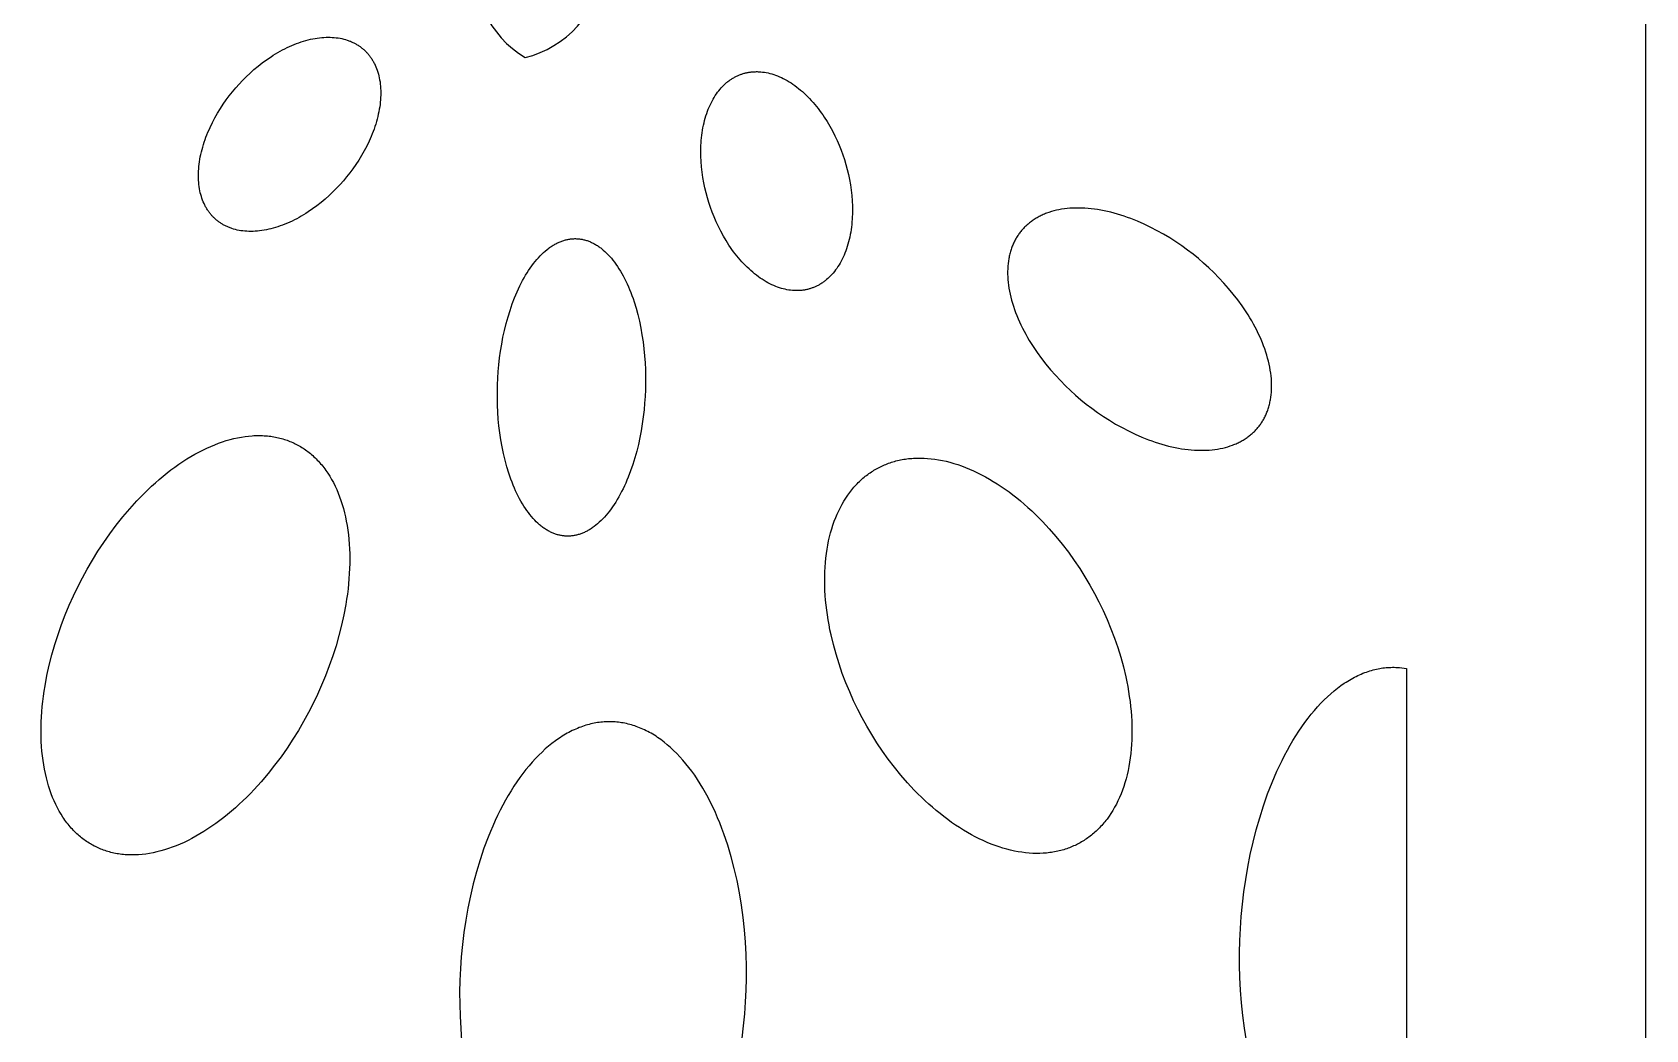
# Model space of a CAD drawing. Header units: millimetres. Extents: x 164 to 268, y 585 to 893.
# Drawn here: x 200.1 to 267.5, y 809.4 to 851.1 of the extents above; entities that cross this region are included whole.
import ezdxf

# ---------------------------------------------------------------- set-up
doc = ezdxf.new("R2010")
doc.units = ezdxf.units.MM
doc.layers.add('Layer 01', color=1, linetype='Continuous')

msp = doc.modelspace()

# ---------------------------------------------------------------- linework, layer by layer
at = {"layer": 'Layer 01'}
for points in [[(163.598, 584.625), (267.535, 584.625), (267.535, 893.108), (163.598, 893.108)], [(213.9, 850.368), (213.924, 850.346), (213.949, 850.324), (213.973, 850.301), (213.997, 850.278), (214.021, 850.254), (214.044, 850.229), (214.067, 850.204), (214.09, 850.179), (214.112, 850.153), (214.134, 850.126), (214.156, 850.099), (214.177, 850.071), (214.198, 850.043), (214.218, 850.014), (214.238, 849.985), (214.258, 849.955), (214.277, 849.924), (214.296, 849.893), (214.315, 849.862), (214.333, 849.829), (214.35, 849.797), (214.368, 849.763), (214.401, 849.695), (214.432, 849.625), (214.461, 849.553), (214.488, 849.479), (214.513, 849.402), (214.535, 849.324), (214.556, 849.243), (214.574, 849.161), (214.59, 849.077), (214.604, 848.991), (214.615, 848.903), (214.624, 848.814), (214.63, 848.723), (214.634, 848.631), (214.636, 848.537), (214.634, 848.442), (214.631, 848.345), (214.625, 848.248), (214.616, 848.149), (214.605, 848.05), (214.591, 847.949), (214.574, 847.848), (214.555, 847.746), (214.534, 847.644), (214.51, 847.541), (214.484, 847.438), (214.455, 847.334), (214.424, 847.23), (214.391, 847.127), (214.356, 847.023), (214.318, 846.92), (214.278, 846.816), (214.236, 846.714), (214.192, 846.611), (214.146, 846.509), (214.049, 846.308), (213.945, 846.109), (213.834, 845.915), (213.718, 845.725), (213.597, 845.54), (213.471, 845.361), (213.342, 845.187), (213.209, 845.02), (213.074, 844.859), (212.935, 844.702), (212.789, 844.546), (212.636, 844.393), (212.477, 844.242), (212.312, 844.095), (212.141, 843.953), (211.965, 843.815), (211.784, 843.683), (211.598, 843.557), (211.504, 843.496), (211.41, 843.438), (211.314, 843.381), (211.218, 843.327), (211.121, 843.274), (211.023, 843.224), (210.926, 843.176), (210.828, 843.13), (210.73, 843.087), (210.631, 843.046), (210.533, 843.007), (210.435, 842.971), (210.337, 842.937), (210.239, 842.906), (210.142, 842.878), (210.045, 842.852), (209.949, 842.829), (209.853, 842.809), (209.758, 842.791), (209.664, 842.776), (209.571, 842.764), (209.479, 842.754), (209.388, 842.747), (209.299, 842.743), (209.21, 842.741), (209.123, 842.742), (209.038, 842.745), (208.954, 842.751), (208.871, 842.76), (208.79, 842.771), (208.711, 842.785), (208.634, 842.8), (208.558, 842.819), (208.484, 842.839), (208.412, 842.862), (208.376, 842.874), (208.341, 842.886), (208.307, 842.899), (208.273, 842.913), (208.24, 842.927), (208.207, 842.942), (208.174, 842.957), (208.142, 842.973), (208.111, 842.989), (208.079, 843.005), (208.049, 843.022), (208.019, 843.04), (207.989, 843.058), (207.96, 843.076), (207.932, 843.094), (207.904, 843.114), (207.876, 843.133), (207.849, 843.153), (207.822, 843.173), (207.796, 843.194), (207.771, 843.215), (207.745, 843.236), (207.721, 843.258), (207.696, 843.28), (207.672, 843.303), (207.648, 843.326), (207.625, 843.35), (207.601, 843.374), (207.578, 843.399), (207.556, 843.425), (207.533, 843.451), (207.511, 843.478), (207.49, 843.505), (207.468, 843.533), (207.447, 843.561), (207.427, 843.59), (207.407, 843.619), (207.387, 843.649), (207.368, 843.68), (207.349, 843.711), (207.33, 843.742), (207.312, 843.774), (207.295, 843.807), (207.278, 843.84), (207.245, 843.908), (207.214, 843.978), (207.185, 844.051), (207.158, 844.125), (207.133, 844.202), (207.11, 844.28), (207.089, 844.36), (207.071, 844.443), (207.055, 844.527), (207.041, 844.613), (207.03, 844.7), (207.021, 844.79), (207.015, 844.881), (207.011, 844.973), (207.01, 845.067), (207.011, 845.162), (207.014, 845.258), (207.021, 845.356), (207.029, 845.454), (207.041, 845.554), (207.054, 845.654), (207.071, 845.756), (207.09, 845.857), (207.111, 845.96), (207.135, 846.063), (207.161, 846.166), (207.19, 846.27), (207.221, 846.373), (207.254, 846.477), (207.29, 846.581), (207.327, 846.684), (207.367, 846.787), (207.409, 846.89), (207.453, 846.993), (207.499, 847.094), (207.596, 847.296), (207.7, 847.494), (207.811, 847.689), (207.927, 847.879), (208.048, 848.064), (208.174, 848.243), (208.303, 848.417), (208.436, 848.584), (208.571, 848.745), (208.71, 848.902), (208.856, 849.058), (209.009, 849.211), (209.168, 849.361), (209.333, 849.508), (209.504, 849.651), (209.681, 849.789), (209.862, 849.921), (210.047, 850.047), (210.141, 850.107), (210.236, 850.166), (210.331, 850.222), (210.427, 850.277), (210.524, 850.329), (210.622, 850.38), (210.719, 850.428), (210.817, 850.473), (210.916, 850.517), (211.014, 850.558), (211.112, 850.597), (211.21, 850.633), (211.308, 850.666), (211.406, 850.697), (211.503, 850.726), (211.6, 850.751), (211.697, 850.775), (211.792, 850.795), (211.887, 850.813), (211.981, 850.828), (212.074, 850.84), (212.166, 850.85), (212.257, 850.857), (212.346, 850.861), (212.435, 850.863), (212.522, 850.862), (212.607, 850.858), (212.691, 850.852), (212.774, 850.844), (212.855, 850.833), (212.934, 850.819), (213.012, 850.803), (213.087, 850.785), (213.161, 850.765), (213.233, 850.742), (213.269, 850.73), (213.304, 850.717), (213.338, 850.704), (213.372, 850.691), (213.406, 850.676), (213.439, 850.662), (213.471, 850.647), (213.503, 850.631), (213.535, 850.615), (213.566, 850.598), (213.596, 850.581), (213.626, 850.564), (213.656, 850.546), (213.685, 850.528), (213.713, 850.509), (213.742, 850.49), (213.769, 850.471), (213.796, 850.451), (213.823, 850.431), (213.849, 850.41), (213.875, 850.389)], [(229.767, 849.334), (229.798, 849.344), (229.83, 849.353), (229.862, 849.361), (229.894, 849.37), (229.927, 849.377), (229.96, 849.384), (229.994, 849.391), (230.027, 849.397), (230.061, 849.402), (230.095, 849.407), (230.13, 849.411), (230.165, 849.414), (230.2, 849.417), (230.235, 849.42), (230.27, 849.421), (230.306, 849.422), (230.342, 849.423), (230.379, 849.423), (230.415, 849.422), (230.452, 849.42), (230.489, 849.418), (230.527, 849.416), (230.602, 849.408), (230.678, 849.397), (230.755, 849.384), (230.832, 849.368), (230.91, 849.349), (230.989, 849.328), (231.068, 849.303), (231.148, 849.275), (231.228, 849.245), (231.308, 849.212), (231.389, 849.175), (231.469, 849.136), (231.55, 849.094), (231.631, 849.049), (231.711, 849.001), (231.792, 848.95), (231.872, 848.896), (231.952, 848.84), (232.031, 848.78), (232.11, 848.719), (232.188, 848.654), (232.266, 848.587), (232.343, 848.518), (232.419, 848.446), (232.494, 848.371), (232.568, 848.295), (232.641, 848.216), (232.713, 848.136), (232.784, 848.053), (232.854, 847.968), (232.922, 847.882), (232.989, 847.794), (233.055, 847.704), (233.119, 847.613), (233.181, 847.521), (233.302, 847.332), (233.416, 847.139), (233.524, 846.943), (233.625, 846.745), (233.718, 846.544), (233.805, 846.343), (233.885, 846.142), (233.958, 845.942), (234.025, 845.742), (234.085, 845.541), (234.141, 845.335), (234.192, 845.125), (234.236, 844.91), (234.275, 844.693), (234.307, 844.472), (234.332, 844.25), (234.349, 844.027), (234.359, 843.803), (234.361, 843.691), (234.361, 843.58), (234.359, 843.469), (234.355, 843.358), (234.349, 843.248), (234.341, 843.139), (234.331, 843.031), (234.318, 842.923), (234.304, 842.817), (234.287, 842.711), (234.269, 842.607), (234.248, 842.505), (234.225, 842.404), (234.2, 842.304), (234.173, 842.207), (234.144, 842.111), (234.114, 842.016), (234.081, 841.924), (234.046, 841.834), (234.01, 841.746), (233.972, 841.661), (233.932, 841.577), (233.89, 841.496), (233.847, 841.418), (233.802, 841.342), (233.755, 841.268), (233.707, 841.197), (233.658, 841.129), (233.608, 841.063), (233.556, 841), (233.503, 840.939), (233.449, 840.882), (233.393, 840.827), (233.337, 840.774), (233.28, 840.725), (233.251, 840.701), (233.222, 840.678), (233.193, 840.656), (233.164, 840.634), (233.134, 840.613), (233.104, 840.592), (233.074, 840.573), (233.044, 840.554), (233.014, 840.535), (232.984, 840.517), (232.953, 840.5), (232.923, 840.484), (232.892, 840.468), (232.861, 840.453), (232.83, 840.438), (232.799, 840.424), (232.768, 840.411), (232.737, 840.398), (232.706, 840.386), (232.675, 840.375), (232.643, 840.364), (232.612, 840.354), (232.581, 840.344), (232.549, 840.335), (232.517, 840.326), (232.484, 840.318), (232.451, 840.311), (232.418, 840.304), (232.385, 840.297), (232.351, 840.291), (232.318, 840.286), (232.283, 840.281), (232.249, 840.277), (232.214, 840.274), (232.179, 840.271), (232.144, 840.268), (232.108, 840.267), (232.072, 840.265), (232.036, 840.265), (232, 840.265), (231.963, 840.266), (231.926, 840.267), (231.889, 840.27), (231.852, 840.272), (231.777, 840.28), (231.701, 840.29), (231.624, 840.304), (231.547, 840.32), (231.468, 840.338), (231.39, 840.36), (231.31, 840.385), (231.231, 840.412), (231.151, 840.443), (231.07, 840.476), (230.99, 840.513), (230.909, 840.552), (230.829, 840.594), (230.748, 840.639), (230.667, 840.687), (230.587, 840.738), (230.507, 840.792), (230.427, 840.848), (230.348, 840.907), (230.269, 840.969), (230.19, 841.034), (230.113, 841.101), (230.036, 841.17), (229.96, 841.242), (229.885, 841.316), (229.811, 841.393), (229.738, 841.472), (229.665, 841.552), (229.595, 841.635), (229.525, 841.72), (229.457, 841.806), (229.39, 841.894), (229.324, 841.984), (229.26, 842.075), (229.197, 842.167), (229.077, 842.356), (228.962, 842.549), (228.855, 842.745), (228.754, 842.943), (228.66, 843.144), (228.573, 843.345), (228.493, 843.546), (228.42, 843.746), (228.354, 843.946), (228.293, 844.147), (228.238, 844.353), (228.187, 844.563), (228.142, 844.778), (228.104, 844.995), (228.072, 845.216), (228.047, 845.438), (228.029, 845.661), (228.019, 845.885), (228.017, 845.997), (228.017, 846.108), (228.019, 846.219), (228.023, 846.33), (228.029, 846.44), (228.038, 846.549), (228.048, 846.657), (228.06, 846.765), (228.075, 846.871), (228.091, 846.977), (228.11, 847.08), (228.131, 847.183), (228.154, 847.284), (228.178, 847.384), (228.205, 847.481), (228.234, 847.577), (228.265, 847.671), (228.298, 847.764), (228.332, 847.854), (228.369, 847.941), (228.407, 848.027), (228.447, 848.11), (228.489, 848.191), (228.532, 848.27), (228.577, 848.346), (228.623, 848.42), (228.671, 848.491), (228.72, 848.559), (228.771, 848.625), (228.823, 848.688), (228.876, 848.748), (228.93, 848.806), (228.985, 848.861), (229.041, 848.913), (229.098, 848.963), (229.127, 848.987), (229.156, 849.01), (229.186, 849.032), (229.215, 849.054), (229.245, 849.075), (229.274, 849.096), (229.304, 849.115), (229.334, 849.134), (229.365, 849.153), (229.395, 849.171), (229.426, 849.188), (229.456, 849.204), (229.487, 849.22), (229.518, 849.235), (229.549, 849.25), (229.579, 849.264), (229.611, 849.277), (229.642, 849.289), (229.673, 849.301), (229.704, 849.313), (229.735, 849.324)], [(251.314, 834.534), (251.341, 834.567), (251.368, 834.601), (251.393, 834.635), (251.419, 834.67), (251.444, 834.705), (251.468, 834.742), (251.492, 834.779), (251.515, 834.816), (251.538, 834.854), (251.56, 834.893), (251.581, 834.933), (251.602, 834.973), (251.622, 835.014), (251.642, 835.055), (251.661, 835.097), (251.679, 835.14), (251.696, 835.183), (251.713, 835.227), (251.73, 835.272), (251.745, 835.317), (251.76, 835.363), (251.774, 835.41), (251.787, 835.457), (251.8, 835.505), (251.811, 835.553), (251.822, 835.602), (251.833, 835.652), (251.842, 835.702), (251.859, 835.805), (251.872, 835.909), (251.882, 836.016), (251.888, 836.125), (251.891, 836.236), (251.891, 836.349), (251.887, 836.464), (251.879, 836.581), (251.868, 836.7), (251.853, 836.82), (251.835, 836.942), (251.813, 837.065), (251.787, 837.189), (251.758, 837.315), (251.725, 837.441), (251.688, 837.569), (251.648, 837.697), (251.604, 837.826), (251.557, 837.956), (251.507, 838.086), (251.452, 838.217), (251.395, 838.347), (251.334, 838.478), (251.27, 838.608), (251.203, 838.738), (251.133, 838.868), (251.06, 838.998), (250.985, 839.126), (250.906, 839.254), (250.825, 839.382), (250.655, 839.633), (250.476, 839.88), (250.289, 840.121), (250.094, 840.356), (249.894, 840.584), (249.688, 840.804), (249.477, 841.017), (249.263, 841.221), (249.047, 841.416), (248.829, 841.603), (248.606, 841.784), (248.375, 841.961), (248.136, 842.135), (247.889, 842.303), (247.635, 842.466), (247.374, 842.623), (247.108, 842.771), (246.837, 842.912), (246.562, 843.044), (246.284, 843.165), (246.145, 843.222), (246.005, 843.276), (245.864, 843.328), (245.724, 843.376), (245.583, 843.422), (245.443, 843.464), (245.303, 843.503), (245.164, 843.54), (245.025, 843.573), (244.887, 843.602), (244.75, 843.629), (244.614, 843.652), (244.479, 843.671), (244.346, 843.688), (244.214, 843.701), (244.083, 843.71), (243.954, 843.717), (243.827, 843.719), (243.702, 843.719), (243.579, 843.715), (243.458, 843.708), (243.34, 843.698), (243.223, 843.684), (243.109, 843.667), (242.998, 843.647), (242.889, 843.624), (242.783, 843.598), (242.68, 843.569), (242.58, 843.537), (242.482, 843.503), (242.434, 843.484), (242.387, 843.465), (242.341, 843.445), (242.296, 843.425), (242.251, 843.404), (242.207, 843.383), (242.163, 843.36), (242.121, 843.338), (242.079, 843.314), (242.038, 843.29), (241.998, 843.266), (241.958, 843.24), (241.919, 843.215), (241.881, 843.189), (241.844, 843.162), (241.808, 843.135), (241.772, 843.107), (241.737, 843.079), (241.703, 843.05), (241.669, 843.021), (241.637, 842.991), (241.605, 842.961), (241.573, 842.931), (241.543, 842.9), (241.513, 842.869), (241.484, 842.837), (241.456, 842.805), (241.428, 842.773), (241.401, 842.74), (241.375, 842.706), (241.349, 842.672), (241.324, 842.637), (241.299, 842.601), (241.275, 842.565), (241.251, 842.528), (241.228, 842.491), (241.205, 842.453), (241.183, 842.414), (241.161, 842.374), (241.141, 842.334), (241.12, 842.293), (241.101, 842.252), (241.082, 842.21), (241.064, 842.167), (241.046, 842.124), (241.029, 842.08), (241.013, 842.035), (240.998, 841.99), (240.983, 841.944), (240.969, 841.897), (240.955, 841.85), (240.943, 841.802), (240.931, 841.753), (240.92, 841.704), (240.91, 841.655), (240.9, 841.604), (240.884, 841.502), (240.871, 841.398), (240.861, 841.291), (240.854, 841.182), (240.851, 841.071), (240.852, 840.958), (240.856, 840.843), (240.863, 840.726), (240.874, 840.607), (240.889, 840.487), (240.907, 840.365), (240.93, 840.242), (240.955, 840.118), (240.985, 839.992), (241.018, 839.866), (241.054, 839.738), (241.094, 839.61), (241.138, 839.48), (241.185, 839.351), (241.236, 839.221), (241.29, 839.09), (241.348, 838.96), (241.408, 838.829), (241.472, 838.699), (241.539, 838.569), (241.609, 838.439), (241.682, 838.309), (241.758, 838.181), (241.837, 838.052), (241.918, 837.925), (242.087, 837.674), (242.266, 837.427), (242.454, 837.186), (242.648, 836.951), (242.849, 836.723), (243.055, 836.503), (243.265, 836.29), (243.479, 836.086), (243.695, 835.89), (243.913, 835.704), (244.136, 835.523), (244.367, 835.346), (244.607, 835.172), (244.854, 835.004), (245.108, 834.841), (245.368, 834.684), (245.634, 834.535), (245.905, 834.395), (246.18, 834.263), (246.458, 834.142), (246.598, 834.085), (246.738, 834.03), (246.878, 833.979), (247.019, 833.931), (247.159, 833.885), (247.299, 833.843), (247.439, 833.803), (247.579, 833.767), (247.717, 833.734), (247.855, 833.705), (247.992, 833.678), (248.128, 833.655), (248.263, 833.635), (248.397, 833.619), (248.529, 833.606), (248.659, 833.597), (248.788, 833.59), (248.915, 833.587), (249.04, 833.588), (249.163, 833.592), (249.284, 833.599), (249.403, 833.609), (249.519, 833.623), (249.633, 833.64), (249.744, 833.66), (249.853, 833.683), (249.959, 833.709), (250.062, 833.738), (250.163, 833.77), (250.26, 833.804), (250.308, 833.823), (250.355, 833.842), (250.402, 833.861), (250.447, 833.882), (250.492, 833.903), (250.536, 833.924), (250.579, 833.947), (250.622, 833.969), (250.664, 833.993), (250.705, 834.017), (250.745, 834.041), (250.784, 834.066), (250.823, 834.092), (250.861, 834.118), (250.898, 834.145), (250.935, 834.172), (250.971, 834.2), (251.006, 834.228), (251.04, 834.257), (251.073, 834.286), (251.106, 834.316), (251.138, 834.346), (251.169, 834.376), (251.2, 834.407), (251.229, 834.438), (251.258, 834.47), (251.287, 834.502)], [(222.403, 829.998), (222.369, 830), (222.334, 830.002), (222.3, 830.005), (222.265, 830.009), (222.231, 830.014), (222.196, 830.019), (222.161, 830.025), (222.126, 830.033), (222.091, 830.04), (222.056, 830.049), (222.02, 830.059), (221.985, 830.07), (221.95, 830.081), (221.915, 830.093), (221.879, 830.107), (221.844, 830.121), (221.808, 830.136), (221.773, 830.152), (221.737, 830.168), (221.702, 830.186), (221.666, 830.205), (221.631, 830.224), (221.595, 830.245), (221.56, 830.266), (221.525, 830.289), (221.489, 830.312), (221.454, 830.337), (221.419, 830.362), (221.384, 830.388), (221.349, 830.415), (221.314, 830.443), (221.279, 830.473), (221.21, 830.534), (221.141, 830.599), (221.073, 830.667), (221.006, 830.74), (220.939, 830.816), (220.873, 830.897), (220.808, 830.98), (220.744, 831.068), (220.682, 831.159), (220.62, 831.254), (220.559, 831.352), (220.5, 831.454), (220.442, 831.559), (220.385, 831.667), (220.33, 831.778), (220.277, 831.892), (220.225, 832.009), (220.174, 832.129), (220.125, 832.252), (220.078, 832.377), (220.033, 832.505), (219.99, 832.634), (219.908, 832.9), (219.834, 833.173), (219.768, 833.452), (219.709, 833.736), (219.658, 834.024), (219.615, 834.314), (219.579, 834.605), (219.551, 834.896), (219.531, 835.187), (219.517, 835.475), (219.511, 835.761), (219.511, 836.043), (219.517, 836.32), (219.529, 836.598), (219.548, 836.879), (219.573, 837.163), (219.606, 837.45), (219.646, 837.739), (219.693, 838.028), (219.747, 838.316), (219.81, 838.603), (219.879, 838.886), (219.957, 839.166), (220.041, 839.44), (220.133, 839.707), (220.232, 839.967), (220.284, 840.094), (220.338, 840.218), (220.393, 840.34), (220.45, 840.459), (220.508, 840.575), (220.568, 840.688), (220.629, 840.799), (220.691, 840.906), (220.755, 841.01), (220.82, 841.111), (220.886, 841.209), (220.953, 841.303), (221.02, 841.393), (221.089, 841.48), (221.159, 841.563), (221.229, 841.642), (221.3, 841.718), (221.372, 841.79), (221.444, 841.858), (221.516, 841.922), (221.589, 841.982), (221.662, 842.039), (221.699, 842.066), (221.735, 842.091), (221.772, 842.116), (221.809, 842.14), (221.846, 842.163), (221.883, 842.185), (221.919, 842.206), (221.956, 842.226), (221.993, 842.245), (222.029, 842.263), (222.066, 842.28), (222.103, 842.297), (222.139, 842.312), (222.176, 842.326), (222.212, 842.34), (222.249, 842.353), (222.285, 842.364), (222.321, 842.375), (222.357, 842.385), (222.393, 842.394), (222.429, 842.402), (222.465, 842.41), (222.501, 842.416), (222.536, 842.422), (222.572, 842.427), (222.607, 842.431), (222.642, 842.434), (222.677, 842.436), (222.712, 842.438), (222.746, 842.439), (222.781, 842.439), (222.815, 842.438), (222.849, 842.436), (222.883, 842.434), (222.918, 842.431), (222.952, 842.427), (222.987, 842.422), (223.022, 842.417), (223.057, 842.411), (223.092, 842.403), (223.127, 842.395), (223.162, 842.387), (223.197, 842.377), (223.233, 842.366), (223.268, 842.355), (223.303, 842.343), (223.339, 842.329), (223.374, 842.315), (223.41, 842.3), (223.445, 842.284), (223.48, 842.268), (223.516, 842.25), (223.551, 842.231), (223.587, 842.212), (223.622, 842.191), (223.658, 842.169), (223.693, 842.147), (223.728, 842.124), (223.764, 842.099), (223.799, 842.074), (223.834, 842.048), (223.869, 842.021), (223.904, 841.992), (223.939, 841.963), (224.008, 841.902), (224.077, 841.837), (224.145, 841.768), (224.212, 841.696), (224.279, 841.619), (224.345, 841.539), (224.409, 841.455), (224.473, 841.368), (224.536, 841.277), (224.598, 841.182), (224.658, 841.084), (224.718, 840.982), (224.776, 840.877), (224.832, 840.769), (224.887, 840.658), (224.941, 840.544), (224.993, 840.426), (225.043, 840.307), (225.092, 840.184), (225.139, 840.059), (225.185, 839.931), (225.228, 839.802), (225.31, 839.536), (225.384, 839.263), (225.45, 838.984), (225.509, 838.7), (225.56, 838.412), (225.603, 838.122), (225.638, 837.831), (225.666, 837.54), (225.687, 837.249), (225.7, 836.961), (225.707, 836.675), (225.707, 836.393), (225.701, 836.116), (225.689, 835.838), (225.67, 835.557), (225.645, 835.273), (225.612, 834.985), (225.572, 834.697), (225.525, 834.408), (225.47, 834.12), (225.408, 833.833), (225.338, 833.55), (225.261, 833.27), (225.176, 832.996), (225.084, 832.729), (224.985, 832.469), (224.933, 832.342), (224.88, 832.218), (224.824, 832.096), (224.768, 831.977), (224.709, 831.861), (224.65, 831.747), (224.589, 831.637), (224.526, 831.53), (224.463, 831.425), (224.398, 831.325), (224.332, 831.227), (224.265, 831.133), (224.197, 831.043), (224.129, 830.956), (224.059, 830.873), (223.989, 830.793), (223.918, 830.718), (223.846, 830.646), (223.774, 830.578), (223.702, 830.514), (223.629, 830.454), (223.556, 830.397), (223.519, 830.37), (223.482, 830.345), (223.446, 830.32), (223.409, 830.296), (223.372, 830.273), (223.335, 830.251), (223.298, 830.23), (223.262, 830.21), (223.225, 830.191), (223.188, 830.173), (223.152, 830.156), (223.115, 830.139), (223.078, 830.124), (223.042, 830.11), (223.005, 830.096), (222.969, 830.083), (222.933, 830.072), (222.897, 830.061), (222.86, 830.051), (222.824, 830.042), (222.789, 830.034), (222.753, 830.026), (222.717, 830.02), (222.682, 830.014), (222.646, 830.009), (222.611, 830.005), (222.576, 830.002), (222.541, 830), (222.506, 829.998), (222.472, 829.997), (222.437, 829.997)], [(202.706, 817.011), (202.652, 817.038), (202.598, 817.067), (202.545, 817.097), (202.491, 817.128), (202.438, 817.16), (202.386, 817.194), (202.333, 817.228), (202.281, 817.264), (202.23, 817.301), (202.179, 817.339), (202.128, 817.379), (202.078, 817.42), (202.028, 817.462), (201.978, 817.505), (201.929, 817.55), (201.881, 817.595), (201.833, 817.642), (201.786, 817.691), (201.739, 817.74), (201.693, 817.791), (201.647, 817.843), (201.602, 817.897), (201.558, 817.951), (201.514, 818.007), (201.471, 818.064), (201.429, 818.123), (201.387, 818.183), (201.346, 818.244), (201.266, 818.369), (201.189, 818.5), (201.115, 818.636), (201.045, 818.777), (200.977, 818.922), (200.914, 819.072), (200.854, 819.227), (200.797, 819.387), (200.744, 819.551), (200.696, 819.719), (200.651, 819.891), (200.61, 820.068), (200.573, 820.248), (200.54, 820.433), (200.512, 820.62), (200.487, 820.812), (200.467, 821.006), (200.452, 821.203), (200.44, 821.404), (200.433, 821.607), (200.43, 821.812), (200.432, 822.019), (200.438, 822.229), (200.448, 822.44), (200.462, 822.653), (200.481, 822.867), (200.503, 823.083), (200.53, 823.299), (200.561, 823.516), (200.596, 823.733), (200.677, 824.168), (200.773, 824.603), (200.883, 825.035), (201.006, 825.463), (201.141, 825.886), (201.287, 826.301), (201.444, 826.709), (201.61, 827.108), (201.784, 827.497), (201.965, 827.875), (202.156, 828.248), (202.361, 828.622), (202.578, 828.996), (202.808, 829.367), (203.05, 829.736), (203.305, 830.099), (203.571, 830.456), (203.849, 830.805), (204.137, 831.144), (204.434, 831.472), (204.586, 831.631), (204.74, 831.787), (204.896, 831.939), (205.054, 832.088), (205.213, 832.232), (205.374, 832.372), (205.536, 832.508), (205.699, 832.64), (205.863, 832.766), (206.028, 832.888), (206.194, 833.006), (206.361, 833.118), (206.527, 833.225), (206.694, 833.326), (206.861, 833.423), (207.028, 833.514), (207.194, 833.599), (207.36, 833.679), (207.525, 833.753), (207.69, 833.822), (207.853, 833.885), (208.016, 833.942), (208.177, 833.994), (208.337, 834.039), (208.495, 834.08), (208.651, 834.114), (208.806, 834.143), (208.959, 834.167), (209.109, 834.185), (209.258, 834.197), (209.331, 834.201), (209.404, 834.204), (209.476, 834.206), (209.548, 834.206), (209.619, 834.205), (209.689, 834.203), (209.759, 834.199), (209.828, 834.195), (209.897, 834.189), (209.964, 834.181), (210.032, 834.173), (210.098, 834.163), (210.164, 834.153), (210.229, 834.141), (210.293, 834.127), (210.357, 834.113), (210.42, 834.098), (210.482, 834.081), (210.543, 834.064), (210.604, 834.045), (210.664, 834.026), (210.723, 834.005), (210.782, 833.983), (210.839, 833.96), (210.896, 833.937), (210.953, 833.912), (211.008, 833.887), (211.063, 833.86), (211.117, 833.833), (211.171, 833.804), (211.225, 833.774), (211.278, 833.743), (211.331, 833.711), (211.384, 833.677), (211.436, 833.643), (211.488, 833.607), (211.54, 833.57), (211.591, 833.531), (211.641, 833.492), (211.692, 833.451), (211.742, 833.409), (211.791, 833.366), (211.84, 833.321), (211.888, 833.276), (211.936, 833.228), (211.983, 833.18), (212.03, 833.131), (212.076, 833.08), (212.122, 833.028), (212.167, 832.974), (212.211, 832.92), (212.255, 832.864), (212.298, 832.806), (212.341, 832.748), (212.382, 832.688), (212.423, 832.627), (212.503, 832.501), (212.58, 832.371), (212.654, 832.235), (212.725, 832.094), (212.792, 831.949), (212.855, 831.798), (212.916, 831.643), (212.972, 831.484), (213.025, 831.32), (213.074, 831.152), (213.119, 830.979), (213.16, 830.803), (213.196, 830.622), (213.229, 830.438), (213.258, 830.25), (213.282, 830.059), (213.302, 829.865), (213.318, 829.667), (213.329, 829.467), (213.336, 829.264), (213.339, 829.059), (213.337, 828.851), (213.331, 828.642), (213.321, 828.431), (213.307, 828.218), (213.288, 828.003), (213.266, 827.788), (213.239, 827.572), (213.208, 827.355), (213.173, 827.138), (213.092, 826.702), (212.997, 826.268), (212.887, 825.836), (212.764, 825.408), (212.629, 824.985), (212.482, 824.569), (212.325, 824.161), (212.159, 823.763), (211.985, 823.374), (211.804, 822.996), (211.613, 822.623), (211.409, 822.249), (211.191, 821.875), (210.962, 821.503), (210.719, 821.135), (210.464, 820.772), (210.198, 820.415), (209.921, 820.066), (209.633, 819.727), (209.335, 819.399), (209.183, 819.24), (209.029, 819.084), (208.873, 818.932), (208.716, 818.783), (208.556, 818.639), (208.396, 818.499), (208.233, 818.363), (208.07, 818.231), (207.906, 818.104), (207.741, 817.982), (207.575, 817.865), (207.409, 817.753), (207.242, 817.646), (207.075, 817.544), (206.908, 817.448), (206.741, 817.357), (206.575, 817.272), (206.409, 817.192), (206.244, 817.118), (206.079, 817.049), (205.916, 816.986), (205.753, 816.929), (205.592, 816.877), (205.433, 816.831), (205.274, 816.791), (205.118, 816.757), (204.963, 816.728), (204.811, 816.704), (204.66, 816.686), (204.511, 816.674), (204.438, 816.669), (204.365, 816.667), (204.293, 816.665), (204.221, 816.665), (204.15, 816.666), (204.08, 816.668), (204.01, 816.671), (203.941, 816.676), (203.873, 816.682), (203.805, 816.689), (203.738, 816.698), (203.671, 816.707), (203.606, 816.718), (203.541, 816.73), (203.476, 816.743), (203.413, 816.758), (203.35, 816.773), (203.287, 816.789), (203.226, 816.807), (203.165, 816.826), (203.105, 816.845), (203.046, 816.866), (202.988, 816.888), (202.93, 816.91), (202.873, 816.934), (202.817, 816.959), (202.761, 816.984)], [(243.833, 817.148), (243.779, 817.119), (243.724, 817.092), (243.669, 817.065), (243.612, 817.039), (243.555, 817.014), (243.498, 816.99), (243.439, 816.967), (243.38, 816.945), (243.32, 816.924), (243.259, 816.904), (243.197, 816.885), (243.135, 816.867), (243.072, 816.85), (243.009, 816.834), (242.944, 816.819), (242.879, 816.805), (242.813, 816.792), (242.747, 816.78), (242.68, 816.77), (242.612, 816.76), (242.544, 816.752), (242.475, 816.745), (242.405, 816.739), (242.335, 816.734), (242.192, 816.728), (242.047, 816.727), (241.9, 816.731), (241.75, 816.74), (241.599, 816.755), (241.445, 816.774), (241.29, 816.799), (241.133, 816.829), (240.974, 816.864), (240.814, 816.905), (240.653, 816.951), (240.49, 817.002), (240.327, 817.059), (240.162, 817.122), (239.997, 817.189), (239.832, 817.262), (239.666, 817.34), (239.5, 817.424), (239.333, 817.512), (239.167, 817.606), (239.002, 817.704), (238.836, 817.807), (238.672, 817.915), (238.508, 818.028), (238.345, 818.145), (238.184, 818.267), (238.023, 818.393), (237.864, 818.522), (237.707, 818.656), (237.551, 818.793), (237.397, 818.934), (237.245, 819.079), (237.095, 819.226), (236.948, 819.377), (236.66, 819.686), (236.382, 820.006), (236.116, 820.334), (235.86, 820.668), (235.617, 821.008), (235.386, 821.352), (235.168, 821.698), (234.963, 822.045), (234.771, 822.392), (234.588, 822.745), (234.412, 823.108), (234.245, 823.481), (234.086, 823.864), (233.938, 824.255), (233.801, 824.652), (233.676, 825.056), (233.563, 825.464), (233.465, 825.875), (233.421, 826.081), (233.381, 826.288), (233.345, 826.494), (233.313, 826.7), (233.285, 826.906), (233.261, 827.111), (233.241, 827.315), (233.225, 827.518), (233.213, 827.72), (233.206, 827.921), (233.202, 828.12), (233.204, 828.317), (233.209, 828.511), (233.219, 828.704), (233.233, 828.894), (233.251, 829.081), (233.274, 829.266), (233.3, 829.447), (233.331, 829.625), (233.366, 829.8), (233.406, 829.972), (233.449, 830.139), (233.496, 830.303), (233.547, 830.463), (233.602, 830.619), (233.66, 830.771), (233.722, 830.918), (233.787, 831.061), (233.856, 831.2), (233.928, 831.334), (234.003, 831.463), (234.082, 831.588), (234.163, 831.708), (234.247, 831.824), (234.29, 831.88), (234.333, 831.934), (234.377, 831.988), (234.422, 832.04), (234.467, 832.092), (234.513, 832.142), (234.56, 832.191), (234.607, 832.238), (234.655, 832.285), (234.703, 832.33), (234.751, 832.374), (234.8, 832.417), (234.85, 832.459), (234.9, 832.499), (234.95, 832.539), (235.001, 832.577), (235.052, 832.614), (235.104, 832.65), (235.156, 832.685), (235.208, 832.719), (235.261, 832.752), (235.314, 832.783), (235.367, 832.814), (235.42, 832.843), (235.474, 832.871), (235.529, 832.899), (235.585, 832.925), (235.641, 832.951), (235.698, 832.976), (235.756, 833), (235.814, 833.023), (235.874, 833.045), (235.934, 833.066), (235.995, 833.086), (236.056, 833.105), (236.118, 833.123), (236.181, 833.141), (236.245, 833.157), (236.309, 833.172), (236.374, 833.185), (236.44, 833.198), (236.506, 833.21), (236.573, 833.221), (236.641, 833.23), (236.71, 833.238), (236.779, 833.245), (236.849, 833.251), (236.919, 833.256), (237.061, 833.262), (237.206, 833.263), (237.354, 833.259), (237.503, 833.25), (237.655, 833.236), (237.808, 833.216), (237.964, 833.192), (238.121, 833.162), (238.279, 833.126), (238.439, 833.086), (238.601, 833.039), (238.763, 832.988), (238.927, 832.931), (239.091, 832.869), (239.256, 832.801), (239.422, 832.728), (239.588, 832.65), (239.754, 832.567), (239.92, 832.478), (240.086, 832.385), (240.252, 832.286), (240.417, 832.183), (240.582, 832.075), (240.745, 831.962), (240.908, 831.845), (241.07, 831.724), (241.23, 831.598), (241.389, 831.468), (241.547, 831.334), (241.702, 831.197), (241.856, 831.056), (242.008, 830.912), (242.158, 830.764), (242.305, 830.613), (242.593, 830.304), (242.871, 829.985), (243.138, 829.657), (243.393, 829.322), (243.636, 828.982), (243.867, 828.639), (244.085, 828.293), (244.29, 827.945), (244.483, 827.598), (244.665, 827.246), (244.841, 826.882), (245.009, 826.509), (245.167, 826.127), (245.315, 825.736), (245.453, 825.338), (245.578, 824.935), (245.69, 824.527), (245.788, 824.115), (245.832, 823.909), (245.872, 823.703), (245.908, 823.496), (245.94, 823.29), (245.969, 823.084), (245.993, 822.879), (246.013, 822.675), (246.029, 822.472), (246.04, 822.27), (246.048, 822.069), (246.051, 821.871), (246.05, 821.674), (246.044, 821.479), (246.035, 821.286), (246.021, 821.096), (246.002, 820.909), (245.98, 820.725), (245.953, 820.543), (245.922, 820.365), (245.887, 820.19), (245.848, 820.019), (245.805, 819.851), (245.758, 819.687), (245.707, 819.527), (245.652, 819.371), (245.593, 819.22), (245.531, 819.072), (245.466, 818.929), (245.397, 818.791), (245.325, 818.657), (245.25, 818.527), (245.172, 818.402), (245.091, 818.282), (245.007, 818.167), (244.964, 818.111), (244.92, 818.056), (244.876, 818.002), (244.831, 817.95), (244.786, 817.899), (244.74, 817.849), (244.694, 817.8), (244.646, 817.752), (244.599, 817.706), (244.551, 817.66), (244.502, 817.616), (244.453, 817.573), (244.404, 817.532), (244.354, 817.491), (244.303, 817.451), (244.252, 817.413), (244.201, 817.376), (244.15, 817.34), (244.098, 817.305), (244.045, 817.271), (243.993, 817.239), (243.94, 817.207), (243.887, 817.177)]]:
    msp.add_lwpolyline(points, close=True, dxfattribs=at)
msp.add_lwpolyline([(221.863, 858.012, 0.668626), (220.678, 850.013, 0.668626)], format="xyb", close=True, dxfattribs=at)
for points in [[(250.838, 808.895), (250.753, 809.419), (250.684, 809.947), (250.629, 810.477), (250.589, 811.007), (250.562, 811.535), (250.549, 812.059), (250.549, 812.577), (250.562, 813.088), (250.586, 813.59), (250.621, 814.092), (250.67, 814.601), (250.731, 815.116), (250.806, 815.634), (250.894, 816.155), (250.997, 816.677), (251.114, 817.196), (251.245, 817.712), (251.391, 818.223), (251.551, 818.725), (251.725, 819.218), (251.912, 819.698), (252.01, 819.932), (252.112, 820.163), (252.217, 820.39), (252.325, 820.612), (252.435, 820.83), (252.549, 821.043), (252.665, 821.251), (252.784, 821.454), (252.905, 821.651), (253.029, 821.842), (253.155, 822.027), (253.283, 822.207), (253.413, 822.38), (253.544, 822.547), (253.678, 822.707), (253.813, 822.861), (253.949, 823.008), (254.087, 823.148), (254.225, 823.281), (254.365, 823.408), (254.505, 823.527), (254.646, 823.64), (254.788, 823.745), (254.93, 823.843), (255.001, 823.89), (255.072, 823.935), (255.143, 823.978), (255.214, 824.019), (255.285, 824.059), (255.357, 824.097), (255.428, 824.133), (255.499, 824.167), (255.569, 824.2), (255.64, 824.231), (255.711, 824.26), (255.782, 824.288), (255.852, 824.313), (255.922, 824.338), (255.992, 824.36), (256.062, 824.381), (256.132, 824.401), (256.201, 824.418), (256.271, 824.434), (256.34, 824.449), (256.409, 824.462), (256.477, 824.473), (256.545, 824.483), (256.613, 824.492), (256.681, 824.498), (256.748, 824.504), (256.815, 824.508), (256.882, 824.51), (256.948, 824.511), (257.014, 824.511), (257.08, 824.509), (257.145, 824.506), (257.242, 824.498), (257.34, 824.488), (257.437, 824.474), (257.535, 824.458), (257.535, 802.354)], [(229.748, 809.009), (229.81, 809.517), (229.858, 810.021), (229.894, 810.519), (229.917, 811.01), (229.927, 811.501), (229.926, 812.001), (229.912, 812.507), (229.885, 813.018), (229.844, 813.533), (229.789, 814.05), (229.719, 814.566), (229.635, 815.08), (229.535, 815.59), (229.421, 816.093), (229.291, 816.588), (229.147, 817.073), (229.069, 817.31), (228.988, 817.544), (228.904, 817.774), (228.815, 818.001), (228.724, 818.223), (228.629, 818.44), (228.531, 818.653), (228.43, 818.861), (228.326, 819.064), (228.219, 819.261), (228.109, 819.453), (227.996, 819.64), (227.881, 819.82), (227.764, 819.995), (227.644, 820.163), (227.522, 820.325), (227.398, 820.48), (227.272, 820.63), (227.144, 820.772), (227.015, 820.908), (226.884, 821.037), (226.752, 821.159), (226.619, 821.275), (226.485, 821.384), (226.417, 821.436), (226.35, 821.486), (226.282, 821.534), (226.214, 821.581), (226.146, 821.626), (226.077, 821.67), (226.009, 821.711), (225.94, 821.751), (225.872, 821.79), (225.803, 821.826), (225.734, 821.861), (225.666, 821.895), (225.597, 821.926), (225.528, 821.956), (225.46, 821.985), (225.391, 822.012), (225.322, 822.037), (225.254, 822.061), (225.185, 822.083), (225.117, 822.103), (225.048, 822.122), (224.98, 822.14), (224.912, 822.155), (224.844, 822.17), (224.777, 822.183), (224.709, 822.194), (224.642, 822.204), (224.575, 822.213), (224.508, 822.22), (224.441, 822.226), (224.374, 822.23), (224.308, 822.233), (224.242, 822.234), (224.175, 822.235), (224.108, 822.233), (224.041, 822.231), (223.973, 822.227), (223.905, 822.222), (223.837, 822.215), (223.769, 822.207), (223.7, 822.197), (223.631, 822.186), (223.562, 822.173), (223.492, 822.159), (223.423, 822.143), (223.353, 822.126), (223.283, 822.107), (223.213, 822.086), (223.142, 822.064), (223.072, 822.04), (223.001, 822.015), (222.93, 821.988), (222.86, 821.959), (222.789, 821.929), (222.718, 821.897), (222.647, 821.864), (222.576, 821.829), (222.505, 821.792), (222.433, 821.753), (222.362, 821.713), (222.291, 821.671), (222.22, 821.627), (222.149, 821.582), (222.079, 821.535), (221.937, 821.435), (221.796, 821.329), (221.656, 821.216), (221.517, 821.096), (221.379, 820.969), (221.242, 820.836), (221.106, 820.696), (220.972, 820.549), (220.839, 820.395), (220.708, 820.236), (220.579, 820.07), (220.451, 819.898), (220.326, 819.719), (220.204, 819.535), (220.083, 819.346), (219.966, 819.15), (219.851, 818.95), (219.738, 818.744), (219.629, 818.534), (219.522, 818.318), (219.419, 818.099), (219.319, 817.875), (219.222, 817.647), (219.128, 817.415), (218.951, 816.942), (218.788, 816.457), (218.639, 815.963), (218.505, 815.461), (218.386, 814.953), (218.281, 814.443), (218.191, 813.932), (218.115, 813.421), (218.053, 812.913), (218.004, 812.409), (217.969, 811.91), (217.946, 811.419), (217.935, 810.928), (217.937, 810.428), (217.951, 809.922), (217.978, 809.411), (218.019, 808.896)]]:
    msp.add_lwpolyline(points, dxfattribs=at)

doc.saveas('drawing.dxf')
